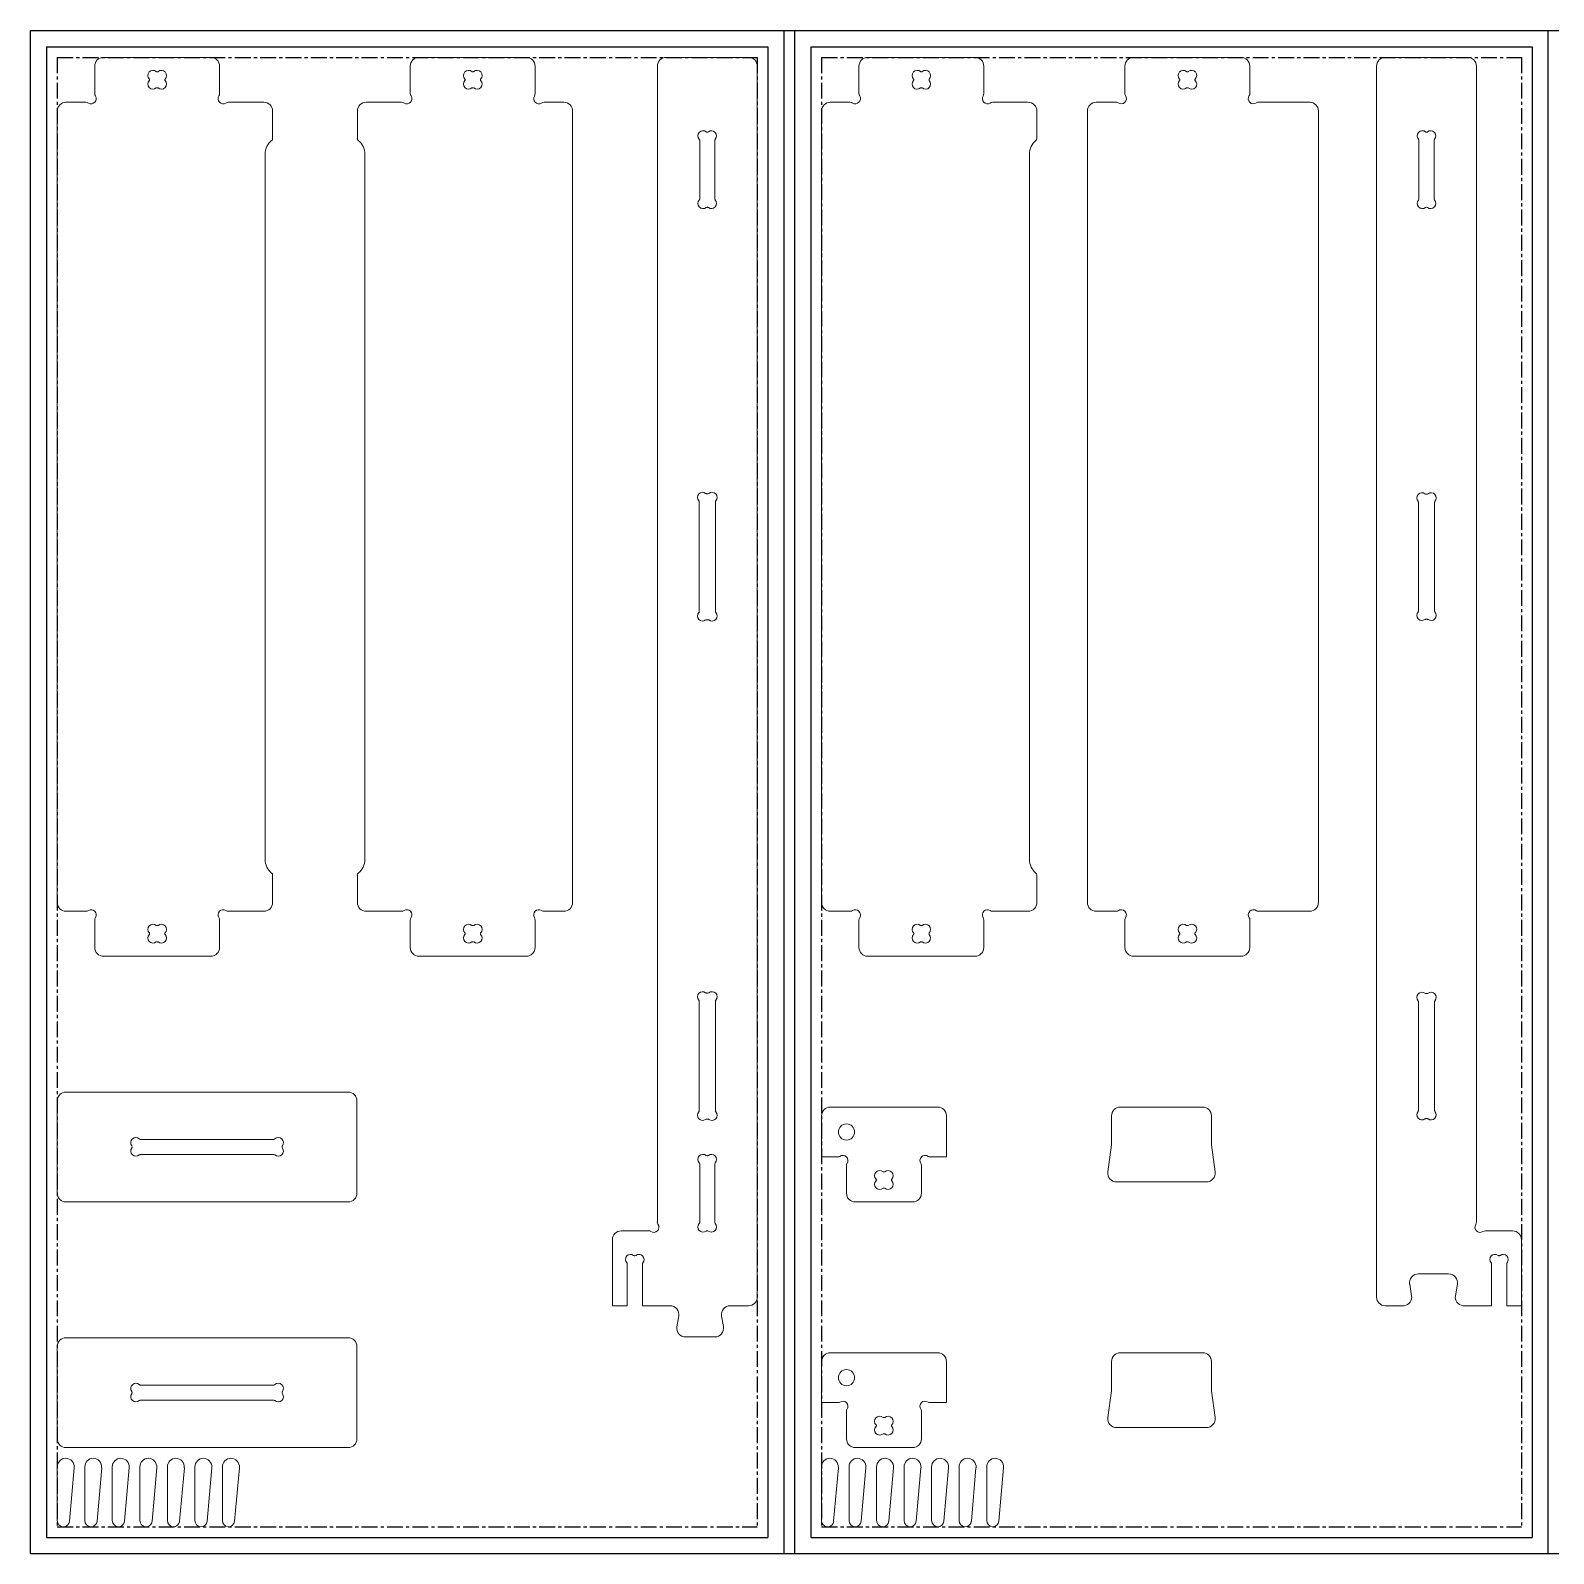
# Model space of a CAD drawing. Header units: millimetres. Extents: x 0 to 2440, y 0 to 1220.
# Drawn here: x 0 to 1220, y 0 to 1220 of the extents above; entities that cross this region are included whole.
import ezdxf

# ---------------------------------------------------------------- set-up
doc = ezdxf.new("R2010")
doc.units = ezdxf.units.MM
doc.linetypes.add('CENTERX2', pattern=[20.32, 12.7, -2.54, 2.54, -2.54])

msp = doc.modelspace()

# ---------------------------------------------------------------- linework, layer by layer
at = {"color": 7, "linetype": 'Continuous'}
for p, q in [((-0.1, 0), (-0.1, 1220)), ((-0.1, 1220), (603.6, 1220)), ((603.6, 0), (603.6, 1220)), ((612.1, 0), (612.1, 1220)), ((612.1, 1220), (1215.7, 1220)), ((1215.7, 0), (1215.7, 1220)), ((12.9, 1207), (590.6, 1207)), ((12.9, 1207), (12.9, 13)), ((590.6, 1207), (590.6, 13)), ((625.1, 1207), (1202.7, 1207)), ((625.1, 1207), (625.1, 13)), ((1202.7, 1207), (1202.7, 13)), ((12.9, 13), (590.6, 13)), ((625.1, 13), (1202.7, 13)), ((-0.1, 0), (12.9, 0)), ((12.9, 0), (590.6, 0)), ((590.6, 0), (603.6, 0)), ((612.1, 0), (625.1, 0)), ((625.1, 0), (1202.7, 0)), ((1202.7, 0), (1215.7, 0))]:
    msp.add_line(p, q, dxfattribs=at)
at = {"color": 7, "linetype": 'Continuous', "lineweight": 15}
for p, q in [((603.6, 1220), (-0.1, 1220)), ((-0.1, 1220), (-0.1, 0)), ((603.6, 0), (603.6, 1220)), ((612.1, 1220), (612.1, 0)), ((1215.7, 1220), (612.1, 1220)), ((1215.7, 0), (1215.7, 1220)), ((590.6, 1207), (12.9, 1207)), ((12.9, 1207), (12.9, 13)), ((144.4, 1198.5), (58.4, 1198.5)), ((311.2, 1198.5), (397.2, 1198.5)), ((575.1, 1198.5), (509.1, 1198.5)), ((590.6, 13), (590.6, 1207)), ((1202.7, 1207), (625.1, 1207)), ((625.1, 1207), (625.1, 13)), ((756.6, 1198.5), (670.6, 1198.5)), ((883.6, 1198.5), (969.6, 1198.5)), ((1085.2, 1198.5), (1151.2, 1198.5)), ((1202.7, 13), (1202.7, 1207)), ((51.4, 1191.5), (51.4, 1169.7)), ((101.8, 1187), (101.1, 1187)), ((151.4, 1169.7), (151.4, 1191.5)), ((304.2, 1169.7), (304.2, 1191.5)), ((353.9, 1187), (354.6, 1187)), ((404.2, 1191.5), (404.2, 1169.7)), ((502.1, 265.1), (502.1, 1191.5)), ((582.1, 205.5), (582.1, 1191.5)), ((663.6, 1191.5), (663.6, 1169.7)), ((713.9, 1187), (713.2, 1187)), ((763.6, 1169.7), (763.6, 1191.5)), ((876.6, 1169.1), (876.6, 1191.5)), ((926.3, 1187), (927, 1187)), ((976.6, 1191.5), (976.6, 1169.1)), ((1078.2, 205.5), (1078.2, 1191.5)), ((1158.2, 265.7), (1158.2, 1191.5)), ((95.3, 1180.8), (95.3, 1180.3)), ((101.1, 1174), (101.8, 1174)), ((107.5, 1180.3), (107.5, 1180.8)), ((348.1, 1180.3), (348.1, 1180.8)), ((354.6, 1174), (353.9, 1174)), ((360.3, 1180.8), (360.3, 1180.3)), ((707.5, 1180.8), (707.5, 1180.3)), ((713.2, 1174), (713.9, 1174)), ((719.7, 1180.3), (719.7, 1180.8)), ((920.5, 1180.3), (920.5, 1180.8)), ((927, 1174), (926.3, 1174)), ((932.7, 1180.8), (932.7, 1180.3)), ((44.3, 1162.5), (28.4, 1162.5)), ((186.9, 1162.5), (158.6, 1162.5)), ((268.8, 1162.5), (297.1, 1162.5)), ((411.4, 1162.5), (427.2, 1162.5)), ((656.4, 1162.5), (640.6, 1162.5)), ((799.1, 1162.5), (770.7, 1162.5)), ((853.6, 1162.5), (870.1, 1162.5)), ((983.2, 1162.5), (1024.6, 1162.5)), ((21.4, 1155.5), (21.4, 521.5)), ((193.9, 1133.6), (193.9, 1155.5)), ((261.8, 1133.6), (261.8, 1155.5)), ((434.2, 521.5), (434.2, 1155.5)), ((633.6, 1155.5), (633.6, 521.5)), ((806.1, 1133.6), (806.1, 1155.5)), ((846.6, 1155.5), (846.6, 521.5)), ((1031.6, 521.5), (1031.6, 1155.5)), ((541.9, 1138.6), (542.2, 1138.6)), ((1118.3, 1138.6), (1118.1, 1138.6)), ((536, 1085), (536, 1132.1)), ((548.2, 1132.1), (548.2, 1085)), ((1112.1, 1132.1), (1112.1, 1085)), ((1124.3, 1085), (1124.3, 1132.1)), ((187.9, 556), (187.9, 1121.1)), ((267.8, 1121.1), (267.8, 556)), ((800.1, 556), (800.1, 1121.1)), ((542.2, 1078.4), (541.9, 1078.4)), ((1118.1, 1078.4), (1118.3, 1078.4)), ((535.6, 754.6), (535.6, 842.5)), ((541.5, 849), (542.6, 849)), ((548.6, 842.5), (548.6, 754.6)), ((1111.7, 842.1), (1111.7, 755)), ((1118.7, 848.6), (1117.7, 848.6)), ((1124.7, 755), (1124.7, 842.1)), ((542.6, 748), (541.5, 748)), ((1117.7, 748.4), (1118.7, 748.4)), ((193.9, 543.5), (193.9, 521.5)), ((261.8, 543.5), (261.8, 521.5)), ((806.1, 543.5), (806.1, 521.5)), ((44.3, 514.5), (28.4, 514.5)), ((186.9, 514.5), (158.6, 514.5)), ((268.8, 514.5), (297.1, 514.5)), ((411.4, 514.5), (427.2, 514.5)), ((656.4, 514.5), (640.6, 514.5)), ((799.1, 514.5), (770.7, 514.5)), ((853.6, 514.5), (870.1, 514.5)), ((983.2, 514.5), (1024.6, 514.5)), ((51.4, 485.5), (51.4, 507.4)), ((101.1, 503), (101.8, 503)), ((151.4, 507.4), (151.4, 485.5)), ((304.2, 507.4), (304.2, 485.5)), ((354.6, 503), (353.9, 503)), ((404.2, 485.5), (404.2, 507.4)), ((663.6, 485.5), (663.6, 507.4)), ((713.2, 503), (713.9, 503)), ((763.6, 507.4), (763.6, 485.5)), ((876.6, 508), (876.6, 485.5)), ((927, 503), (926.3, 503)), ((976.6, 485.5), (976.6, 508)), ((95.3, 496.3), (95.3, 496.8)), ((101.8, 490), (101.1, 490)), ((107.5, 496.8), (107.5, 496.3)), ((348.1, 496.8), (348.1, 496.3)), ((353.9, 490), (354.6, 490)), ((360.3, 496.3), (360.3, 496.8)), ((707.5, 496.3), (707.5, 496.8)), ((713.9, 490), (713.2, 490)), ((719.7, 496.8), (719.7, 496.3)), ((920.5, 496.8), (920.5, 496.3)), ((926.3, 490), (927, 490)), ((932.7, 496.3), (932.7, 496.8)), ((144.4, 478.5), (58.4, 478.5)), ((311.2, 478.5), (397.2, 478.5)), ((756.6, 478.5), (670.6, 478.5)), ((883.6, 478.5), (969.6, 478.5)), ((535.6, 354.6), (535.6, 442.5)), ((541.5, 449), (542.6, 449)), ((548.6, 442.5), (548.6, 354.6)), ((1111.7, 442.1), (1111.7, 355)), ((1118.7, 448.6), (1117.7, 448.6)), ((1124.7, 355), (1124.7, 442.1)), ((254.4, 369.7), (28.4, 369.7)), ((21.4, 362.7), (21.4, 288.7)), ((261.4, 288.7), (261.4, 362.7)), ((726.6, 357.7), (640.6, 357.7)), ((938.9, 357.7), (872.9, 357.7)), ((542.6, 348), (541.5, 348)), ((633.6, 350.7), (633.6, 317.7)), ((733.6, 317.7), (733.6, 350.7)), ((865.9, 350.7), (865.9, 328.2)), ((945.9, 350.7), (945.9, 328.2)), ((1117.7, 348.4), (1118.7, 348.4)), ((195, 331.8), (87.9, 331.8)), ((81.3, 325.9), (81.3, 325.6)), ((87.9, 319.6), (195, 319.6)), ((201.5, 325.6), (201.5, 325.9)), ((541.9, 318.7), (542.2, 318.7)), ((633.6, 317.7), (647, 317.7)), ((720.1, 317.7), (733.6, 317.7)), ((865.8, 327.3), (862.9, 305.7)), ((945.9, 327.3), (948.8, 305.7)), ((536, 265.1), (536, 312.2)), ((548.2, 312.2), (548.2, 265.1)), ((653.6, 311.2), (653.6, 288.7)), ((683.9, 305.7), (683.2, 305.7)), ((713.6, 288.7), (713.6, 311.2)), ((677.5, 299.5), (677.5, 299)), ((689.7, 299), (689.7, 299.5)), ((869.9, 297.7), (941.9, 297.7)), ((28.4, 281.7), (254.4, 281.7)), ((660.6, 281.7), (706.6, 281.7)), ((683.2, 292.7), (683.9, 292.7)), ((495.5, 258.5), (473.1, 258.5)), ((542.2, 258.5), (541.9, 258.5)), ((1165.4, 258.5), (1187.2, 258.5)), ((466.1, 251.5), (466.1, 198.5)), ((1194.2, 251.5), (1194.2, 198.5)), ((477.9, 198.5), (477.9, 232.1)), ((483.8, 238.6), (484.1, 238.6)), ((490.1, 232.1), (490.1, 198.5)), ((1170.2, 232.1), (1170.2, 198.5)), ((1176.4, 238.6), (1176.2, 238.6)), ((1182.4, 198.5), (1182.4, 232.1)), ((1111.6, 224), (1135.9, 224)), ((1104.7, 215.7), (1106.3, 206.6)), ((1142.9, 215.7), (1141.3, 206.6)), ((477.9, 198.5), (466.1, 198.5)), ((512.3, 198.5), (490.1, 198.5)), ((575.1, 198.5), (560.4, 198.5)), ((1085.2, 198.5), (1100.3, 198.5)), ((1147.2, 198.5), (1170.2, 198.5)), ((1182.4, 198.5), (1194.2, 198.5)), ((519.2, 190.4), (517.8, 181.7)), ((553.5, 190.3), (555, 181.8)), ((254.4, 172.9), (28.4, 172.9)), ((548.1, 173.5), (524.7, 173.5)), ((21.4, 165.9), (21.4, 91.9)), ((261.4, 91.9), (261.4, 165.9)), ((726.6, 160.9), (640.6, 160.9)), ((938.9, 160.9), (872.9, 160.9)), ((633.6, 153.9), (633.6, 120.9)), ((733.6, 120.9), (733.6, 153.9)), ((865.9, 153.9), (865.9, 131.4)), ((945.9, 153.9), (945.9, 131.4)), ((195, 135), (87.9, 135)), ((81.3, 129.1), (81.3, 128.8)), ((87.9, 122.8), (195, 122.8)), ((201.5, 128.8), (201.5, 129.1)), ((865.8, 130.5), (862.9, 108.9)), ((945.9, 130.5), (948.8, 108.9)), ((633.6, 120.9), (647, 120.9)), ((653.6, 114.4), (653.6, 91.9)), ((713.6, 91.9), (713.6, 114.4)), ((720.1, 120.9), (733.6, 120.9)), ((677.5, 102.7), (677.5, 102.2)), ((683.9, 108.9), (683.2, 108.9)), ((689.7, 102.2), (689.7, 102.7)), ((869.9, 100.9), (941.9, 100.9)), ((683.2, 95.9), (683.9, 95.9)), ((28.4, 84.9), (254.4, 84.9)), ((660.6, 84.9), (706.6, 84.9)), ((21.4, 69.4), (21.4, 26.4)), ((31.2, 26), (35, 68.8)), ((43.5, 69.4), (43.5, 26.4)), ((53.3, 26), (57, 68.8)), ((65.5, 69.4), (65.5, 26.4)), ((75.3, 26), (79.1, 68.8)), ((87.6, 69.4), (87.6, 26.4)), ((97.4, 26), (101.1, 68.8)), ((109.6, 69.4), (109.6, 26.4)), ((119.4, 26), (123.2, 68.8)), ((131.7, 69.4), (131.7, 26.4)), ((141.5, 26), (145.2, 68.8)), ((153.7, 69.4), (153.7, 26.4)), ((163.5, 26), (167.3, 68.8)), ((633.6, 69.4), (633.6, 26.4)), ((643.3, 26), (647.1, 68.8)), ((655.6, 69.4), (655.6, 26.4)), ((665.4, 26), (669.1, 68.8)), ((677.7, 69.4), (677.7, 26.4)), ((687.4, 26), (691.2, 68.8)), ((699.7, 69.4), (699.7, 26.4)), ((709.5, 26), (713.2, 68.8)), ((721.8, 69.4), (721.8, 26.4)), ((731.5, 26), (735.3, 68.8)), ((743.8, 69.4), (743.8, 26.4)), ((753.6, 26), (757.3, 68.8)), ((765.9, 69.4), (765.9, 26.4)), ((775.6, 26), (779.4, 68.8)), ((12.9, 13), (590.6, 13)), ((625.1, 13), (1202.7, 13)), ((-0.1, 0), (603.6, 0)), ((612.1, 0), (1215.7, 0))]:
    msp.add_line(p, q, dxfattribs=at)
at = {"color": 7, "linetype": 'CENTERX2'}
for p, q in [((603.6, 1220), (612.1, 1220)), ((1215.7, 1220), (1224.2, 1220)), ((21.4, 1198.5), (582.1, 1198.5)), ((21.4, 1198.5), (21.4, 21.5)), ((582.1, 1198.5), (582.1, 21.5)), ((633.6, 1198.5), (1194.2, 1198.5)), ((633.6, 1198.5), (633.6, 21.5)), ((1194.2, 1198.5), (1194.2, 21.5)), ((21.4, 21.5), (582.1, 21.5)), ((633.6, 21.5), (1194.2, 21.5)), ((603.6, 0), (612.1, 0)), ((1215.7, 0), (1224.2, 0))]:
    msp.add_line(p, q, dxfattribs=at)
at = {"color": 7, "linetype": 'Continuous', "lineweight": 15}
for centre in [(653.6, 337.7), (653.6, 140.9)]:
    msp.add_circle(centre, 6.5, dxfattribs=at)
for centre, radius, start, end in [((58.4, 1191.5), 7, 90, 180), ((144.4, 1191.5), 7, 0, 90), ((311.2, 1191.5), 7, 90, 180), ((397.2, 1191.5), 7, 0, 90), ((509.1, 1191.5), 7, 90, 180), ((575.1, 1191.5), 7, 0, 90), ((670.6, 1191.5), 7, 90, 180), ((756.6, 1191.5), 7, 0, 90), ((883.6, 1191.5), 7, 90, 180), ((969.6, 1191.5), 7, 0, 90), ((1085.2, 1191.5), 7, 90, 180), ((1151.2, 1191.5), 7, 0, 90), ((98.1, 1184), 4.1, 50.0242, 224.7385), ((101.1, 1187.5), 0.5, 230.0242, 270), ((101.8, 1187.5), 0.5, 270, 309.9758), ((104.8, 1184), 4.1, 315.2615, 129.9758), ((350.9, 1184), 4.1, 50.0242, 224.7385), ((353.9, 1187.5), 0.5, 230.0242, 270), ((354.6, 1187.5), 0.5, 270, 309.9758), ((357.6, 1184), 4.1, 315.2615, 129.9758), ((710.2, 1184), 4.1, 50.0242, 224.7385), ((713.2, 1187.5), 0.5, 230.0242, 270), ((713.9, 1187.5), 0.5, 270, 309.9758), ((716.9, 1184), 4.1, 315.2615, 129.9758), ((923.3, 1184), 4.1, 50.0242, 224.7385), ((926.3, 1187.5), 0.5, 230.0242, 270), ((927, 1187.5), 0.5, 270, 309.9758), ((930, 1184), 4.1, 315.2615, 129.9758), ((98.1, 1177.1), 4.1, 135.2615, 309.9758), ((94.8, 1180.8), 0.5, 0, 44.7385), ((94.8, 1180.3), 0.5, 315.2615, 0), ((101.1, 1173.5), 0.5, 90, 129.9758), ((101.8, 1173.5), 0.5, 50.0242, 90), ((104.8, 1177.1), 4.1, 230.0242, 44.7385), ((108, 1180.8), 0.5, 135.2615, 180), ((108, 1180.3), 0.5, 180, 224.7385), ((350.9, 1177.1), 4.1, 135.2615, 309.9758), ((347.6, 1180.8), 0.5, 0, 44.7385), ((347.6, 1180.3), 0.5, 315.2615, 0), ((353.9, 1173.5), 0.5, 90, 129.9758), ((354.6, 1173.5), 0.5, 50.0242, 90), ((357.6, 1177.1), 4.1, 230.0242, 44.7385), ((360.8, 1180.8), 0.5, 135.2615, 180), ((360.8, 1180.3), 0.5, 180, 224.7385), ((710.2, 1177.1), 4.1, 135.2615, 309.9758), ((707, 1180.8), 0.5, 0, 44.7385), ((707, 1180.3), 0.5, 315.2615, 0), ((713.2, 1173.5), 0.5, 90, 129.9758), ((713.9, 1173.5), 0.5, 50.0242, 90), ((716.9, 1177.1), 4.1, 230.0242, 44.7385), ((720.2, 1180.8), 0.5, 135.2615, 180), ((720.2, 1180.3), 0.5, 180, 224.7385), ((923.3, 1177.1), 4.1, 135.2615, 309.9758), ((920, 1180.8), 0.5, 0, 44.7385), ((920, 1180.3), 0.5, 315.2615, 0), ((926.3, 1173.5), 0.5, 90, 129.9758), ((927, 1173.5), 0.5, 50.0242, 90), ((930, 1177.1), 4.1, 230.0242, 44.7385), ((933.2, 1180.8), 0.5, 135.2615, 180), ((933.2, 1180.3), 0.5, 180, 224.7385), ((28.4, 1155.5), 7, 90, 180), ((44.3, 1158.4), 4.1, 58.6003, 90), ((48.5, 1165.4), 4.1, 238.6003, 31.3997), ((55.5, 1169.7), 4.1, 180, 211.3997), ((154.3, 1165.4), 4.1, 148.6003, 301.3997), ((147.3, 1169.7), 4.1, 328.6003, 0), ((158.6, 1158.4), 4.1, 90, 121.3997), ((186.9, 1155.5), 7, 0, 90), ((268.8, 1155.5), 7, 90, 180), ((297.1, 1158.4), 4.1, 58.6003, 90), ((301.4, 1165.4), 4.1, 238.6003, 31.3997), ((308.3, 1169.7), 4.1, 180, 211.3997), ((407.1, 1165.4), 4.1, 148.6003, 301.3997), ((400.1, 1169.7), 4.1, 328.6003, 0), ((411.4, 1158.4), 4.1, 90, 121.3997), ((427.2, 1155.5), 7, 0, 90), ((640.6, 1155.5), 7, 90, 180), ((656.4, 1158.4), 4.1, 58.6003, 90), ((660.7, 1165.4), 4.1, 238.6003, 31.3997), ((667.7, 1169.7), 4.1, 180, 211.3997), ((766.5, 1165.4), 4.1, 148.6003, 301.3997), ((759.5, 1169.7), 4.1, 328.6003, 0), ((770.7, 1158.4), 4.1, 90, 121.3997), ((799.1, 1155.5), 7, 0, 90), ((853.6, 1155.5), 7, 90, 180), ((870.1, 1160.5), 2.05, 53.5849, 90), ((873.7, 1165.4), 4.1, 233.5849, 36.4151), ((878.7, 1169.1), 2.05, 180, 216.4151), ((979.5, 1165.4), 4.1, 143.5849, 306.4151), ((974.6, 1169.1), 2.05, 323.5849, 0), ((983.2, 1160.5), 2.05, 90, 126.4151), ((1024.6, 1155.5), 7, 0, 90), ((538.7, 1135.6), 4.1, 52.8616, 221.5321), ((541.9, 1139.8), 1.2, 232.8616, 270), ((542.2, 1139.8), 1.2, 270, 307.1384), ((545.4, 1135.6), 4.1, 318.4679, 127.1384), ((1114.9, 1135.6), 4.1, 52.8616, 221.5321), ((1118.1, 1139.8), 1.2, 232.8616, 270), ((1118.3, 1139.8), 1.2, 270, 307.1384), ((1121.5, 1135.6), 4.1, 318.4679, 127.1384), ((201.9, 1121.1), 14, 128.768, 180), ((191.9, 1133.6), 2.05, 308.768, 0), ((263.8, 1133.6), 2.05, 180, 231.232), ((253.8, 1121.1), 14, 0, 51.232), ((534.8, 1132.1), 1.2, 0, 41.5321), ((549.4, 1132.1), 1.2, 138.4679, 180), ((814.1, 1121.1), 14, 128.768, 180), ((804, 1133.6), 2.05, 308.768, 0), ((1110.9, 1132.1), 1.2, 0, 41.5321), ((1125.5, 1132.1), 1.2, 138.4679, 180), ((538.7, 1081.5), 4.1, 138.4679, 307.1384), ((534.8, 1085), 1.2, 318.4679, 0), ((541.9, 1077.2), 1.2, 90, 127.1384), ((542.2, 1077.2), 1.2, 52.8616, 90), ((545.4, 1081.5), 4.1, 232.8616, 41.5321), ((549.4, 1085), 1.2, 180, 221.5321), ((1114.9, 1081.5), 4.1, 138.4679, 307.1384), ((1110.9, 1085), 1.2, 318.4679, 0), ((1118.1, 1077.2), 1.2, 90, 127.1384), ((1118.3, 1077.2), 1.2, 52.8616, 90), ((1121.5, 1081.5), 4.1, 232.8616, 41.5321), ((1125.5, 1085), 1.2, 180, 221.5321), ((538.3, 846), 4.1, 52.8616, 221.5321), ((534.4, 842.5), 1.2, 0, 41.5321), ((541.5, 850.2), 1.2, 232.8616, 270), ((542.6, 850.2), 1.2, 270, 307.1384), ((545.8, 846), 4.1, 318.4679, 127.1384), ((549.8, 842.5), 1.2, 138.4679, 180), ((1114.5, 845.6), 4.1, 52.8616, 221.5321), ((1110.5, 842.1), 1.2, 0, 41.5321), ((1117.7, 849.8), 1.2, 232.8616, 270), ((1118.7, 849.8), 1.2, 270, 307.1384), ((1121.9, 845.6), 4.1, 318.4679, 127.1384), ((1125.9, 842.1), 1.2, 138.4679, 180), ((538.3, 751.1), 4.1, 138.4679, 307.1384), ((534.4, 754.6), 1.2, 318.4679, 0), ((541.5, 746.8), 1.2, 90, 127.1384), ((542.6, 746.8), 1.2, 52.8616, 90), ((545.8, 751.1), 4.1, 232.8616, 41.5321), ((549.8, 754.6), 1.2, 180, 221.5321), ((1114.5, 751.5), 4.1, 138.4679, 307.1384), ((1110.5, 755), 1.2, 318.4679, 0), ((1117.7, 747.2), 1.2, 90, 127.1384), ((1118.7, 747.2), 1.2, 52.8616, 90), ((1121.9, 751.5), 4.1, 232.8616, 41.5321), ((1125.9, 755), 1.2, 180, 221.5321), ((201.9, 556), 14, 180, 231.232), ((253.8, 556), 14, 308.768, 0), ((814.1, 556), 14, 180, 231.232), ((191.9, 543.5), 2.05, 0, 51.232), ((263.8, 543.5), 2.05, 128.768, 180), ((804, 543.5), 2.05, 0, 51.232), ((28.4, 521.5), 7, 180, 270), ((44.3, 518.6), 4.1, 270, 301.3997), ((48.5, 511.6), 4.1, 328.6003, 121.3997), ((154.3, 511.6), 4.1, 58.6003, 211.3997), ((158.6, 518.6), 4.1, 238.6003, 270), ((186.9, 521.5), 7, 270, 0), ((268.8, 521.5), 7, 180, 270), ((297.1, 518.6), 4.1, 270, 301.3997), ((301.4, 511.6), 4.1, 328.6003, 121.3997), ((407.1, 511.6), 4.1, 58.6003, 211.3997), ((411.4, 518.6), 4.1, 238.6003, 270), ((427.2, 521.5), 7, 270, 0), ((640.6, 521.5), 7, 180, 270), ((656.4, 518.6), 4.1, 270, 301.3997), ((660.7, 511.6), 4.1, 328.6003, 121.3997), ((766.5, 511.6), 4.1, 58.6003, 211.3997), ((770.7, 518.6), 4.1, 238.6003, 270), ((799.1, 521.5), 7, 270, 0), ((853.6, 521.5), 7, 180, 270), ((870.1, 516.6), 2.05, 270, 306.4151), ((873.7, 511.6), 4.1, 323.5849, 126.4151), ((979.5, 511.6), 4.1, 53.5849, 216.4151), ((983.2, 516.6), 2.05, 233.5849, 270), ((1024.6, 521.5), 7, 270, 0), ((55.5, 507.4), 4.1, 148.6003, 180), ((98.1, 500), 4.1, 50.0242, 224.7385), ((101.1, 503.5), 0.5, 230.0242, 270), ((101.8, 503.5), 0.5, 270, 309.9758), ((104.8, 500), 4.1, 315.2615, 129.9758), ((147.3, 507.4), 4.1, 0, 31.3997), ((308.3, 507.4), 4.1, 148.6003, 180), ((350.9, 500), 4.1, 50.0242, 224.7385), ((353.9, 503.5), 0.5, 230.0242, 270), ((354.6, 503.5), 0.5, 270, 309.9758), ((357.6, 500), 4.1, 315.2615, 129.9758), ((400.1, 507.4), 4.1, 0, 31.3997), ((667.7, 507.4), 4.1, 148.6003, 180), ((710.2, 500), 4.1, 50.0242, 224.7385), ((713.2, 503.5), 0.5, 230.0242, 270), ((713.9, 503.5), 0.5, 270, 309.9758), ((716.9, 500), 4.1, 315.2615, 129.9758), ((759.5, 507.4), 4.1, 0, 31.3997), ((878.7, 508), 2.05, 143.5849, 180), ((923.3, 500), 4.1, 50.0242, 224.7385), ((926.3, 503.5), 0.5, 230.0242, 270), ((927, 503.5), 0.5, 270, 309.9758), ((930, 500), 4.1, 315.2615, 129.9758), ((974.6, 508), 2.05, 0, 36.4151), ((98.1, 493.1), 4.1, 135.2615, 309.9758), ((94.8, 496.8), 0.5, 0, 44.7385), ((94.8, 496.3), 0.5, 315.2615, 0), ((101.1, 489.5), 0.5, 90, 129.9758), ((101.8, 489.5), 0.5, 50.0242, 90), ((104.8, 493.1), 4.1, 230.0242, 44.7385), ((108, 496.8), 0.5, 135.2615, 180), ((108, 496.3), 0.5, 180, 224.7385), ((350.9, 493.1), 4.1, 135.2615, 309.9758), ((347.6, 496.8), 0.5, 0, 44.7385), ((347.6, 496.3), 0.5, 315.2615, 0), ((353.9, 489.5), 0.5, 90, 129.9758), ((354.6, 489.5), 0.5, 50.0242, 90), ((357.6, 493.1), 4.1, 230.0242, 44.7385), ((360.8, 496.8), 0.5, 135.2615, 180), ((360.8, 496.3), 0.5, 180, 224.7385), ((710.2, 493.1), 4.1, 135.2615, 309.9758), ((707, 496.8), 0.5, 0, 44.7385), ((707, 496.3), 0.5, 315.2615, 0), ((713.2, 489.5), 0.5, 90, 129.9758), ((713.9, 489.5), 0.5, 50.0242, 90), ((716.9, 493.1), 4.1, 230.0242, 44.7385), ((720.2, 496.8), 0.5, 135.2615, 180), ((720.2, 496.3), 0.5, 180, 224.7385), ((923.3, 493.1), 4.1, 135.2615, 309.9758), ((920, 496.8), 0.5, 0, 44.7385), ((920, 496.3), 0.5, 315.2615, 0), ((926.3, 489.5), 0.5, 90, 129.9758), ((927, 489.5), 0.5, 50.0242, 90), ((930, 493.1), 4.1, 230.0242, 44.7385), ((933.2, 496.8), 0.5, 135.2615, 180), ((933.2, 496.3), 0.5, 180, 224.7385), ((58.4, 485.5), 7, 180, 270), ((144.4, 485.5), 7, 270, 0), ((311.2, 485.5), 7, 180, 270), ((397.2, 485.5), 7, 270, 0), ((670.6, 485.5), 7, 180, 270), ((756.6, 485.5), 7, 270, 0), ((883.6, 485.5), 7, 180, 270), ((969.6, 485.5), 7, 270, 0), ((538.3, 446), 4.1, 52.8616, 221.5321), ((534.4, 442.5), 1.2, 0, 41.5321), ((541.5, 450.2), 1.2, 232.8616, 270), ((542.6, 450.2), 1.2, 270, 307.1384), ((545.8, 446), 4.1, 318.4679, 127.1384), ((549.8, 442.5), 1.2, 138.4679, 180), ((1114.5, 445.6), 4.1, 52.8616, 221.5321), ((1110.5, 442.1), 1.2, 0, 41.5321), ((1117.7, 449.8), 1.2, 232.8616, 270), ((1118.7, 449.8), 1.2, 270, 307.1384), ((1121.9, 445.6), 4.1, 318.4679, 127.1384), ((1125.9, 442.1), 1.2, 138.4679, 180), ((28.4, 362.7), 7, 90, 180), ((254.4, 362.7), 7, 0, 90), ((534.4, 354.6), 1.2, 318.4679, 0), ((549.8, 354.6), 1.2, 180, 221.5321), ((640.6, 350.7), 7, 90, 180), ((726.6, 350.7), 7, 0, 90), ((872.9, 350.7), 7, 90, 180), ((938.9, 350.7), 7, 0, 90), ((1114.5, 351.5), 4.1, 138.4679, 307.1384), ((1110.5, 355), 1.2, 318.4679, 0), ((1121.9, 351.5), 4.1, 232.8616, 41.5321), ((1125.9, 355), 1.2, 180, 221.5321), ((538.3, 351.1), 4.1, 138.4679, 307.1384), ((541.5, 346.8), 1.2, 90, 127.1384), ((542.6, 346.8), 1.2, 52.8616, 90), ((545.8, 351.1), 4.1, 232.8616, 41.5321), ((1117.7, 347.2), 1.2, 90, 127.1384), ((1118.7, 347.2), 1.2, 52.8616, 90), ((84.4, 329.1), 4.1, 48.4679, 217.1384), ((87.9, 333), 1.2, 228.4679, 270), ((195, 333), 1.2, 270, 311.5321), ((198.5, 329.1), 4.1, 322.8616, 131.5321), ((84.4, 322.4), 4.1, 142.8616, 311.5321), ((80.1, 325.9), 1.2, 0, 37.1384), ((80.1, 325.6), 1.2, 322.8616, 0), ((87.9, 318.4), 1.2, 90, 131.5321), ((195, 318.4), 1.2, 48.4679, 90), ((198.5, 322.4), 4.1, 228.4679, 37.1384), ((202.7, 325.9), 1.2, 142.8616, 180), ((202.7, 325.6), 1.2, 180, 217.1384), ((538.7, 315.7), 4.1, 52.8616, 221.5321), ((541.9, 319.9), 1.2, 232.8616, 270), ((542.2, 319.9), 1.2, 270, 307.1384), ((545.4, 315.7), 4.1, 318.4679, 127.1384), ((647, 319.8), 2.05, 270, 306.4151), ((650.7, 314.8), 4.1, 323.5849, 126.4151), ((716.5, 314.8), 4.1, 53.5849, 216.4151), ((720.1, 319.8), 2.05, 233.5849, 270), ((858.9, 328.2), 7, 352.4054, 0), ((952.9, 328.2), 7, 180, 187.5946), ((534.8, 312.2), 1.2, 0, 41.5321), ((549.4, 312.2), 1.2, 138.4679, 180), ((655.6, 311.2), 2.05, 143.5849, 180), ((680.2, 302.7), 4.1, 50.0242, 224.7385), ((683.2, 306.2), 0.5, 230.0242, 270), ((683.9, 306.2), 0.5, 270, 309.9758), ((686.9, 302.7), 4.1, 315.2615, 129.9758), ((711.5, 311.2), 2.05, 0, 36.4151), ((869.9, 304.7), 7, 172.4054, 270), ((941.9, 304.7), 7, 270, 7.5946), ((680.2, 295.8), 4.1, 135.2615, 309.9758), ((677, 299.5), 0.5, 0, 44.7385), ((677, 299), 0.5, 315.2615, 0), ((686.9, 295.8), 4.1, 230.0242, 44.7385), ((690.2, 299.5), 0.5, 135.2615, 180), ((690.2, 299), 0.5, 180, 224.7385), ((28.4, 288.7), 7, 180, 270), ((254.4, 288.7), 7, 270, 0), ((660.6, 288.7), 7, 180, 270), ((683.2, 292.2), 0.5, 90, 129.9758), ((683.9, 292.2), 0.5, 50.0242, 90), ((706.6, 288.7), 7, 270, 0), ((473.1, 251.5), 7, 90, 180), ((495.5, 256.5), 2.05, 53.5849, 90), ((499.2, 261.4), 4.1, 233.5849, 36.4151), ((504.1, 265.1), 2.05, 180, 216.4151), ((538.7, 261.6), 4.1, 138.4679, 307.1384), ((534.8, 265.1), 1.2, 318.4679, 0), ((541.9, 257.3), 1.2, 90, 127.1384), ((542.2, 257.3), 1.2, 52.8616, 90), ((545.4, 261.6), 4.1, 232.8616, 41.5321), ((549.4, 265.1), 1.2, 180, 221.5321), ((1161.1, 261.4), 4.1, 148.6003, 301.3997), ((1154.1, 265.7), 4.1, 328.6003, 0), ((1165.4, 254.4), 4.1, 90, 121.3997), ((1187.2, 251.5), 7, 0, 90), ((480.6, 235.6), 4.1, 52.8616, 221.5321), ((476.7, 232.1), 1.2, 0, 41.5321), ((483.8, 239.8), 1.2, 232.8616, 270), ((484.1, 239.8), 1.2, 270, 307.1384), ((487.3, 235.6), 4.1, 318.4679, 127.1384), ((491.3, 232.1), 1.2, 138.4679, 180), ((1173, 235.6), 4.1, 52.8616, 221.5321), ((1169, 232.1), 1.2, 0, 41.5321), ((1176.2, 239.8), 1.2, 232.8616, 270), ((1176.4, 239.8), 1.2, 270, 307.1384), ((1179.6, 235.6), 4.1, 318.4679, 127.1384), ((1183.6, 232.1), 1.2, 138.4679, 180), ((1111.6, 216.9), 7.1, 90, 190), ((1135.9, 216.9), 7.1, 350, 90), ((512.3, 191.5), 7, 350.9097, 90), ((560.4, 191.5), 7, 90, 190), ((575.1, 205.5), 7, 270, 0), ((1085.2, 205.5), 7, 180, 270), ((1099.5, 205.4), 6.9, 277.1251, 10), ((1148.1, 205.4), 6.9, 170, 262.8749), ((28.4, 165.9), 7, 90, 180), ((254.4, 165.9), 7, 0, 90), ((524.7, 180.5), 7, 170.9097, 270), ((548.1, 180.5), 7, 270, 10), ((640.6, 153.9), 7, 90, 180), ((726.6, 153.9), 7, 0, 90), ((872.9, 153.9), 7, 90, 180), ((938.9, 153.9), 7, 0, 90), ((84.4, 132.3), 4.1, 48.4679, 217.1384), ((87.9, 136.2), 1.2, 228.4679, 270), ((195, 136.2), 1.2, 270, 311.5321), ((198.5, 132.3), 4.1, 322.8616, 131.5321), ((84.4, 125.6), 4.1, 142.8616, 311.5321), ((80.1, 129.1), 1.2, 0, 37.1384), ((80.1, 128.8), 1.2, 322.8616, 0), ((87.9, 121.6), 1.2, 90, 131.5321), ((195, 121.6), 1.2, 48.4679, 90), ((198.5, 125.6), 4.1, 228.4679, 37.1384), ((202.7, 129.1), 1.2, 142.8616, 180), ((202.7, 128.8), 1.2, 180, 217.1384), ((650.7, 118), 4.1, 323.5849, 126.4151), ((716.5, 118), 4.1, 53.5849, 216.4151), ((858.9, 131.4), 7, 352.4054, 0), ((952.9, 131.4), 7, 180, 187.5946), ((647, 123), 2.05, 270, 306.4151), ((655.6, 114.4), 2.05, 143.5849, 180), ((680.2, 105.9), 4.1, 50.0242, 224.7385), ((686.9, 105.9), 4.1, 315.2615, 129.9758), ((711.5, 114.4), 2.05, 0, 36.4151), ((720.1, 123), 2.05, 233.5849, 270), ((680.2, 99), 4.1, 135.2615, 309.9758), ((677, 102.7), 0.5, 0, 44.7385), ((677, 102.2), 0.5, 315.2615, 0), ((683.2, 109.4), 0.5, 230.0242, 270), ((683.9, 109.4), 0.5, 270, 309.9758), ((686.9, 99), 4.1, 230.0242, 44.7385), ((690.2, 102.7), 0.5, 135.2615, 180), ((690.2, 102.2), 0.5, 180, 224.7385), ((869.9, 107.9), 7, 172.4054, 270), ((941.9, 107.9), 7, 270, 7.5946), ((28.4, 91.9), 7, 180, 270), ((254.4, 91.9), 7, 270, 0), ((660.6, 91.9), 7, 180, 270), ((683.2, 95.4), 0.5, 90, 129.9758), ((683.9, 95.4), 0.5, 50.0242, 90), ((706.6, 91.9), 7, 270, 0), ((28.4, 69.4), 7, 91.8499, 180), ((28, 69.4), 7, 355, 88.1501), ((50.5, 69.4), 7, 91.8499, 180), ((50, 69.4), 7, 355, 88.1501), ((72.5, 69.4), 7, 91.8499, 180), ((72.1, 69.4), 7, 355, 88.1501), ((94.6, 69.4), 7, 91.8499, 180), ((94.1, 69.4), 7, 355, 88.1501), ((116.6, 69.4), 7, 91.8499, 180), ((116.2, 69.4), 7, 355, 88.1501), ((138.7, 69.4), 7, 91.8499, 180), ((138.2, 69.4), 7, 355, 88.1501), ((160.7, 69.4), 7, 91.8499, 180), ((160.3, 69.4), 7, 355, 88.1501), ((640.6, 69.4), 7, 91.8499, 180), ((640.1, 69.4), 7, 355, 88.1501), ((662.6, 69.4), 7, 91.8499, 180), ((662.2, 69.4), 7, 355, 88.1501), ((684.7, 69.4), 7, 91.8499, 180), ((684.2, 69.4), 7, 355, 88.1501), ((706.7, 69.4), 7, 91.8499, 180), ((706.3, 69.4), 7, 355, 88.1501), ((728.8, 69.4), 7, 91.8499, 180), ((728.3, 69.4), 7, 355, 88.1501), ((750.8, 69.4), 7, 91.8499, 180), ((750.4, 69.4), 7, 355, 88.1501), ((772.9, 69.4), 7, 91.8499, 180), ((772.4, 69.4), 7, 355, 88.1501), ((26.3, 26.4), 4.9, 180, 355), ((48.4, 26.4), 4.9, 180, 355), ((70.4, 26.4), 4.9, 180, 355), ((92.5, 26.4), 4.9, 180, 355), ((114.5, 26.4), 4.9, 180, 355), ((136.6, 26.4), 4.9, 180, 355), ((158.6, 26.4), 4.9, 180, 355), ((638.5, 26.4), 4.9, 180, 355), ((660.5, 26.4), 4.9, 180, 355), ((682.6, 26.4), 4.9, 180, 355), ((704.6, 26.4), 4.9, 180, 355), ((726.7, 26.4), 4.9, 180, 355), ((748.7, 26.4), 4.9, 180, 355), ((770.8, 26.4), 4.9, 180, 355)]:
    msp.add_arc(centre, radius, start, end, dxfattribs=at)

doc.saveas('drawing.dxf')
